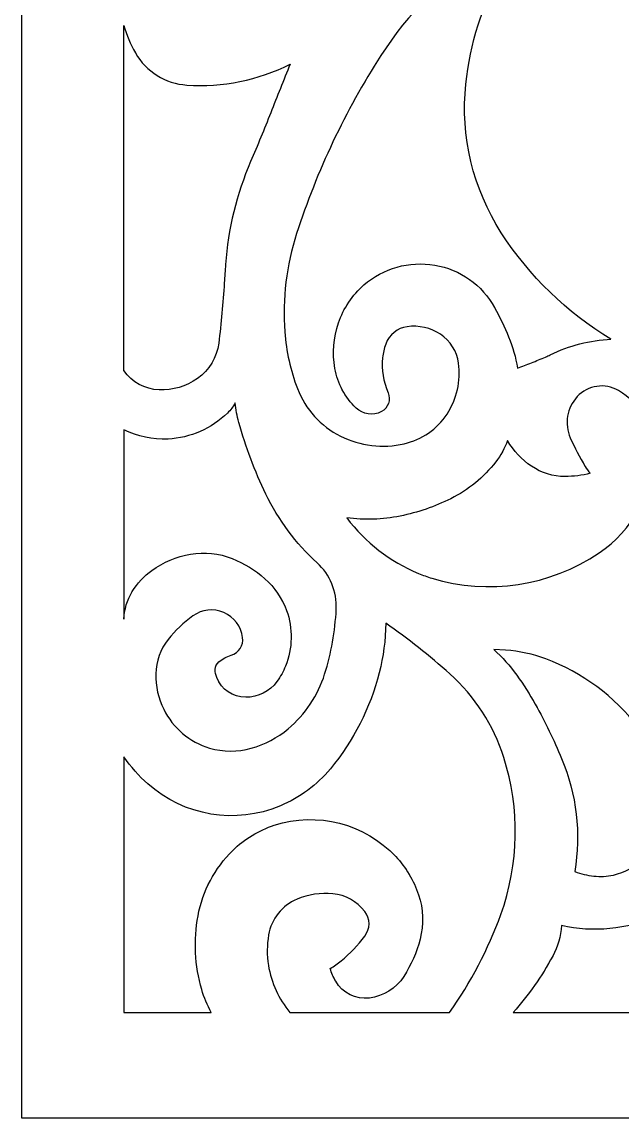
# Model space of a CAD drawing. Header units: centimetres. Extents: x -9.4 to 9.6, y -13.7 to 13.2.
# Drawn here: x -9.43 to -4.51, y -13.71 to -4.74 of the extents above; entities that cross this region are included whole.
import ezdxf

# ---------------------------------------------------------------- set-up
doc = ezdxf.new("R2010")
doc.units = ezdxf.units.CM
doc.header["$MEASUREMENT"] = 0

msp = doc.modelspace()

# ---------------------------------------------------------------- linework, layer by layer
at = {"color": 177}
for points, knots in [([(-0.34915, 13.19703), (-0.34915, 13.19703), (-9.42645, 13.19703), (-9.42645, 13.19703), (-9.42645, 13.19703), (-9.42645, 13.19703), (-9.42645, -13.70988), (-9.42645, -13.70988), (-9.42645, -13.70988), (-9.42645, -13.70988), (-0.34915, -13.70988), (-0.34915, -13.70988), (-0.34915, -13.70988), (-0.34915, -13.70988), (-0.34915, 13.19703), (-0.34915, 13.19703)], [0, 0, 0, 0, 0.2, 0.2, 0.2, 0.2, 0.4, 0.4, 0.4, 0.4, 0.6, 0.6, 0.6, 0.6, 1, 1, 1, 1]), ([(-5.23901, -3.96648), (-5.34047, -4.06699), (-5.42717, -4.18161), (-5.4963, -4.30661), (-5.4963, -4.30661), (-5.65681, -4.59639), (-5.75721, -4.91522), (-5.79181, -5.24455), (-5.79181, -5.24455), (-5.8366, -5.67161), (-5.73423, -6.101), (-5.50148, -6.46197), (-5.50148, -6.46197), (-5.27244, -6.81716), (-4.96537, -7.11535), (-4.60337, -7.33356), (-4.60337, -7.33356), (-4.77605, -7.34124), (-4.94517, -7.38471), (-5.10025, -7.46096), (-5.10025, -7.46096), (-5.11315, -7.46733), (-5.12639, -7.47341), (-5.13967, -7.47916), (-5.13967, -7.47916), (-5.17759, -7.49542), (-5.21579, -7.51094), (-5.25426, -7.52583), (-5.25426, -7.52583), (-5.29283, -7.54075), (-5.33123, -7.55589), (-5.36951, -7.57119), (-5.36951, -7.57119), (-5.38311, -7.48311), (-5.40714, -7.39694), (-5.4414, -7.3147), (-5.4414, -7.3147), (-5.47542, -7.23279), (-5.51379, -7.15262), (-5.55641, -7.07474), (-5.55641, -7.07474), (-5.65785, -6.88943), (-5.83861, -6.76115), (-6.04701, -6.7266), (-6.04701, -6.7266), (-6.25463, -6.69214), (-6.46674, -6.75159), (-6.6262, -6.88916), (-6.6262, -6.88916), (-6.72127, -6.97295), (-6.79292, -7.07986), (-6.83434, -7.1997), (-6.83434, -7.1997), (-6.87559, -7.31936), (-6.88583, -7.44755), (-6.86376, -7.57236), (-6.86376, -7.57236), (-6.84197, -7.69602), (-6.78144, -7.80954), (-6.691, -7.89667), (-6.691, -7.89667), (-6.63534, -7.95022), (-6.55177, -7.96229), (-6.48344, -7.92642), (-6.48344, -7.92642), (-6.42742, -7.89706), (-6.40339, -7.82947), (-6.42844, -7.77141), (-6.42844, -7.77141), (-6.46726, -7.68125), (-6.48257, -7.58278), (-6.47336, -7.48516), (-6.47336, -7.48516), (-6.46968, -7.44678), (-6.46123, -7.40904), (-6.44797, -7.37274), (-6.44797, -7.37274), (-6.42032, -7.29631), (-6.35204, -7.24148), (-6.27142, -7.23087), (-6.27142, -7.23087), (-6.1763, -7.21818), (-6.07974, -7.24041), (-5.99981, -7.29343), (-5.99981, -7.29343), (-5.91875, -7.34713), (-5.86469, -7.43305), (-5.8514, -7.52937), (-5.8514, -7.52937), (-5.83142, -7.67505), (-5.86508, -7.82321), (-5.94588, -7.94606), (-5.94588, -7.94606), (-6.02697, -8.06941), (-6.15276, -8.15669), (-6.29665, -8.18974), (-6.29665, -8.18974), (-6.47242, -8.23005), (-6.65683, -8.20791), (-6.81808, -8.12707), (-6.81808, -8.12707), (-6.97997, -8.04602), (-7.1057, -7.90694), (-7.17049, -7.73787), (-7.17049, -7.73787), (-7.22755, -7.58887), (-7.26249, -7.43236), (-7.27409, -7.27336), (-7.27409, -7.27336), (-7.29411, -7.0014), (-7.26122, -6.72805), (-7.1773, -6.46852), (-7.1773, -6.46852), (-7.01114, -5.9551), (-6.77936, -5.46524), (-6.48767, -5.0112), (-6.48767, -5.0112), (-6.26676, -4.66746), (-5.97588, -4.37375), (-5.6342, -4.14959), (-5.6342, -4.14959), (-5.51219, -4.06954), (-5.37895, -4.00775), (-5.23901, -3.96648), (-5.23901, -3.96648), (-5.23901, -3.96648), (-5.23901, -3.96648), (-5.23901, -3.96648)], [0, 0, 0, 0, 0.030303, 0.030303, 0.030303, 0.030303, 0.0606061, 0.0606061, 0.0606061, 0.0606061, 0.0909091, 0.0909091, 0.0909091, 0.0909091, 0.1212121, 0.1212121, 0.1212121, 0.1212121, 0.1515152, 0.1515152, 0.1515152, 0.1515152, 0.1818182, 0.1818182, 0.1818182, 0.1818182, 0.2121212, 0.2121212, 0.2121212, 0.2121212, 0.2424242, 0.2424242, 0.2424242, 0.2424242, 0.2727273, 0.2727273, 0.2727273, 0.2727273, 0.3030303, 0.3030303, 0.3030303, 0.3030303, 0.3333333, 0.3333333, 0.3333333, 0.3333333, 0.3636364, 0.3636364, 0.3636364, 0.3636364, 0.3939394, 0.3939394, 0.3939394, 0.3939394, 0.4242424, 0.4242424, 0.4242424, 0.4242424, 0.4545455, 0.4545455, 0.4545455, 0.4545455, 0.4848485, 0.4848485, 0.4848485, 0.4848485, 0.5151515, 0.5151515, 0.5151515, 0.5151515, 0.5454545, 0.5454545, 0.5454545, 0.5454545, 0.5757576, 0.5757576, 0.5757576, 0.5757576, 0.6060606, 0.6060606, 0.6060606, 0.6060606, 0.6363636, 0.6363636, 0.6363636, 0.6363636, 0.6666667, 0.6666667, 0.6666667, 0.6666667, 0.6969697, 0.6969697, 0.6969697, 0.6969697, 0.7272727, 0.7272727, 0.7272727, 0.7272727, 0.7575758, 0.7575758, 0.7575758, 0.7575758, 0.7878788, 0.7878788, 0.7878788, 0.7878788, 0.8181818, 0.8181818, 0.8181818, 0.8181818, 0.8484848, 0.8484848, 0.8484848, 0.8484848, 0.8787879, 0.8787879, 0.8787879, 0.8787879, 0.9090909, 0.9090909, 0.9090909, 0.9090909, 0.9393939, 0.9393939, 0.9393939, 0.9393939, 1, 1, 1, 1]), ([(-8.59185, -4.76418), (-8.59185, -4.76418), (-8.59185, -7.59065), (-8.59185, -7.59065), (-8.59185, -7.59065), (-8.52612, -7.68581), (-8.41955, -7.74429), (-8.30402, -7.74851), (-8.30402, -7.74851), (-8.19165, -7.75263), (-8.08107, -7.71978), (-7.98925, -7.65508), (-7.98925, -7.65508), (-7.89305, -7.58729), (-7.82997, -7.48202), (-7.81536, -7.3653), (-7.81536, -7.3653), (-7.7949, -7.20136), (-7.77975, -7.037), (-7.76975, -6.87213), (-7.76975, -6.87213), (-7.76663, -6.82162), (-7.76337, -6.77111), (-7.75961, -6.72056), (-7.75961, -6.72056), (-7.73832, -6.43035), (-7.66864, -6.14549), (-7.5537, -5.87809), (-7.5537, -5.87809), (-7.49701, -5.74639), (-7.44234, -5.61381), (-7.38976, -5.48036), (-7.38976, -5.48036), (-7.33721, -5.34686), (-7.28394, -5.21385), (-7.22981, -5.08108), (-7.22981, -5.08108), (-7.49129, -5.21322), (-7.78378, -5.27242), (-8.07621, -5.2527), (-8.07621, -5.2527), (-8.2516, -5.24085), (-8.40952, -5.14205), (-8.49711, -4.98962), (-8.49711, -4.98962), (-8.53785, -4.9186), (-8.56969, -4.84295), (-8.59185, -4.76418), (-8.59185, -4.76418), (-8.59185, -4.76418), (-8.59185, -4.76418), (-8.59185, -4.76418)], [0, 0, 0, 0, 0.0714286, 0.0714286, 0.0714286, 0.0714286, 0.1428571, 0.1428571, 0.1428571, 0.1428571, 0.2142857, 0.2142857, 0.2142857, 0.2142857, 0.2857143, 0.2857143, 0.2857143, 0.2857143, 0.3571429, 0.3571429, 0.3571429, 0.3571429, 0.4285714, 0.4285714, 0.4285714, 0.4285714, 0.5, 0.5, 0.5, 0.5, 0.5714286, 0.5714286, 0.5714286, 0.5714286, 0.6428571, 0.6428571, 0.6428571, 0.6428571, 0.7142857, 0.7142857, 0.7142857, 0.7142857, 0.7857143, 0.7857143, 0.7857143, 0.7857143, 0.8571429, 0.8571429, 0.8571429, 0.8571429, 1, 1, 1, 1]), ([(-6.76679, -8.79563), (-6.62115, -8.81585), (-6.47321, -8.811), (-6.32928, -8.78145), (-6.32928, -8.78145), (-6.18569, -8.75211), (-6.04663, -8.70423), (-5.91537, -8.63892), (-5.91537, -8.63892), (-5.77143, -8.56743), (-5.64543, -8.46456), (-5.54664, -8.3378), (-5.54664, -8.3378), (-5.50549, -8.28495), (-5.47292, -8.22616), (-5.44992, -8.16322), (-5.44992, -8.16322), (-5.40104, -8.24714), (-5.33396, -8.31886), (-5.25381, -8.37368), (-5.25381, -8.37368), (-5.17284, -8.42903), (-5.07689, -8.45833), (-4.97879, -8.45758), (-4.97879, -8.45758), (-4.90926, -8.45708), (-4.84018, -8.4482), (-4.77283, -8.43111), (-4.77283, -8.43111), (-4.78868, -8.41381), (-4.80281, -8.39493), (-4.81501, -8.37488), (-4.81501, -8.37488), (-4.86051, -8.29926), (-4.90097, -8.22087), (-4.93653, -8.13998), (-4.93653, -8.13998), (-4.98612, -8.02661), (-4.9639, -7.89455), (-4.88007, -7.80363), (-4.88007, -7.80363), (-4.79339, -7.70969), (-4.65264, -7.68908), (-4.54257, -7.75422), (-4.54257, -7.75422), (-4.36496, -7.85922), (-4.2566, -8.05089), (-4.25792, -8.25732), (-4.25792, -8.25732), (-4.26017, -8.5889), (-4.42616, -8.89813), (-4.70105, -9.08349), (-4.70105, -9.08349), (-5.10304, -9.35436), (-5.60592, -9.43011), (-6.07008, -9.29016), (-6.07008, -9.29016), (-6.10733, -9.27895), (-6.14392, -9.26585), (-6.17989, -9.25095), (-6.17989, -9.25095), (-6.41208, -9.15336), (-6.6145, -8.9962), (-6.76679, -8.79563)], [0, 0, 0, 0, 0.0588235, 0.0588235, 0.0588235, 0.0588235, 0.1176471, 0.1176471, 0.1176471, 0.1176471, 0.1764706, 0.1764706, 0.1764706, 0.1764706, 0.2352941, 0.2352941, 0.2352941, 0.2352941, 0.2941176, 0.2941176, 0.2941176, 0.2941176, 0.3529412, 0.3529412, 0.3529412, 0.3529412, 0.4117647, 0.4117647, 0.4117647, 0.4117647, 0.4705882, 0.4705882, 0.4705882, 0.4705882, 0.5294118, 0.5294118, 0.5294118, 0.5294118, 0.5882353, 0.5882353, 0.5882353, 0.5882353, 0.6470588, 0.6470588, 0.6470588, 0.6470588, 0.7058824, 0.7058824, 0.7058824, 0.7058824, 0.7647059, 0.7647059, 0.7647059, 0.7647059, 0.8235294, 0.8235294, 0.8235294, 0.8235294, 0.8823529, 0.8823529, 0.8823529, 0.8823529, 1, 1, 1, 1]), ([(-8.59185, -9.62553), (-8.59185, -9.62553), (-8.59185, -8.0765), (-8.59185, -8.0765), (-8.59185, -8.0765), (-8.47923, -8.13048), (-8.35521, -8.15589), (-8.23039, -8.15039), (-8.23039, -8.15039), (-8.04754, -8.14145), (-7.87446, -8.0661), (-7.74353, -7.93808), (-7.74353, -7.93808), (-7.7185, -7.91371), (-7.69738, -7.88582), (-7.68078, -7.85506), (-7.68078, -7.85506), (-7.67498, -7.90881), (-7.66485, -7.96183), (-7.65049, -8.01393), (-7.65049, -8.01393), (-7.59452, -8.21625), (-7.5202, -8.41298), (-7.42882, -8.60194), (-7.42882, -8.60194), (-7.32617, -8.81417), (-7.18389, -9.00483), (-7.00989, -9.16373), (-7.00989, -9.16373), (-6.9034, -9.26086), (-6.84599, -9.40058), (-6.85296, -9.54434), (-6.85296, -9.54434), (-6.86188, -9.72449), (-6.89372, -9.90274), (-6.94773, -10.0747), (-6.94773, -10.0747), (-7.00256, -10.2494), (-7.10631, -10.40497), (-7.24669, -10.52274), (-7.24669, -10.52274), (-7.33475, -10.59674), (-7.43772, -10.65113), (-7.54857, -10.68229), (-7.54857, -10.68229), (-7.66026, -10.71373), (-7.77856, -10.7131), (-7.89003, -10.68071), (-7.89003, -10.68071), (-8.05344, -10.63094), (-8.18923, -10.51607), (-8.26561, -10.36317), (-8.26561, -10.36317), (-8.3106, -10.27304), (-8.33296, -10.17308), (-8.33063, -10.07235), (-8.33063, -10.07235), (-8.32843, -9.97034), (-8.2928, -9.87193), (-8.22952, -9.79195), (-8.22952, -9.79195), (-8.1712, -9.71817), (-8.10284, -9.65294), (-8.02642, -9.59832), (-8.02642, -9.59832), (-7.95274, -9.54533), (-7.85668, -9.53487), (-7.77334, -9.57071), (-7.77334, -9.57071), (-7.68994, -9.6067), (-7.6315, -9.68458), (-7.61945, -9.77462), (-7.61945, -9.77462), (-7.61095, -9.83944), (-7.65049, -9.90095), (-7.71309, -9.92018), (-7.71309, -9.92018), (-7.74982, -9.93144), (-7.78401, -9.95006), (-7.81345, -9.97481), (-7.81345, -9.97481), (-7.83179, -9.99015), (-7.84269, -10.01242), (-7.84366, -10.03628), (-7.84366, -10.03628), (-7.84438, -10.05946), (-7.84039, -10.0825), (-7.83179, -10.10388), (-7.83179, -10.10388), (-7.79279, -10.20099), (-7.69897, -10.26468), (-7.59442, -10.265), (-7.59442, -10.265), (-7.49316, -10.26515), (-7.39805, -10.21728), (-7.33815, -10.1357), (-7.33815, -10.1357), (-7.30975, -10.0969), (-7.2863, -10.05462), (-7.26842, -10.01002), (-7.26842, -10.01002), (-7.20996, -9.86409), (-7.20684, -9.70209), (-7.25945, -9.55396), (-7.25945, -9.55396), (-7.2969, -9.45432), (-7.35784, -9.3652), (-7.43729, -9.2942), (-7.43729, -9.2942), (-7.51608, -9.22374), (-7.60675, -9.16766), (-7.70498, -9.12856), (-7.70498, -9.12856), (-7.81319, -9.08551), (-7.93121, -9.07319), (-8.0459, -9.09331), (-8.0459, -9.09331), (-8.15997, -9.11313), (-8.26799, -9.15843), (-8.36201, -9.22582), (-8.36201, -9.22582), (-8.42666, -9.27226), (-8.48152, -9.33128), (-8.52295, -9.39926), (-8.52295, -9.39926), (-8.56467, -9.46768), (-8.58838, -9.54546), (-8.59185, -9.62553)], [0, 0, 0, 0, 0.030303, 0.030303, 0.030303, 0.030303, 0.0606061, 0.0606061, 0.0606061, 0.0606061, 0.0909091, 0.0909091, 0.0909091, 0.0909091, 0.1212121, 0.1212121, 0.1212121, 0.1212121, 0.1515152, 0.1515152, 0.1515152, 0.1515152, 0.1818182, 0.1818182, 0.1818182, 0.1818182, 0.2121212, 0.2121212, 0.2121212, 0.2121212, 0.2424242, 0.2424242, 0.2424242, 0.2424242, 0.2727273, 0.2727273, 0.2727273, 0.2727273, 0.3030303, 0.3030303, 0.3030303, 0.3030303, 0.3333333, 0.3333333, 0.3333333, 0.3333333, 0.3636364, 0.3636364, 0.3636364, 0.3636364, 0.3939394, 0.3939394, 0.3939394, 0.3939394, 0.4242424, 0.4242424, 0.4242424, 0.4242424, 0.4545455, 0.4545455, 0.4545455, 0.4545455, 0.4848485, 0.4848485, 0.4848485, 0.4848485, 0.5151515, 0.5151515, 0.5151515, 0.5151515, 0.5454545, 0.5454545, 0.5454545, 0.5454545, 0.5757576, 0.5757576, 0.5757576, 0.5757576, 0.6060606, 0.6060606, 0.6060606, 0.6060606, 0.6363636, 0.6363636, 0.6363636, 0.6363636, 0.6666667, 0.6666667, 0.6666667, 0.6666667, 0.6969697, 0.6969697, 0.6969697, 0.6969697, 0.7272727, 0.7272727, 0.7272727, 0.7272727, 0.7575758, 0.7575758, 0.7575758, 0.7575758, 0.7878788, 0.7878788, 0.7878788, 0.7878788, 0.8181818, 0.8181818, 0.8181818, 0.8181818, 0.8484848, 0.8484848, 0.8484848, 0.8484848, 0.8787879, 0.8787879, 0.8787879, 0.8787879, 0.9090909, 0.9090909, 0.9090909, 0.9090909, 0.9393939, 0.9393939, 0.9393939, 0.9393939, 1, 1, 1, 1]), ([(-7.87614, -12.84557), (-7.87614, -12.84557), (-8.59185, -12.84557), (-8.59185, -12.84557), (-8.59185, -12.84557), (-8.59185, -12.84557), (-8.59185, -10.75242), (-8.59185, -10.75242), (-8.59185, -10.75242), (-8.53541, -10.83391), (-8.46948, -10.90823), (-8.39549, -10.97395), (-8.39549, -10.97395), (-8.09833, -11.23766), (-7.67681, -11.30788), (-7.31037, -11.15421), (-7.31037, -11.15421), (-7.15152, -11.08728), (-7.01099, -10.98308), (-6.90103, -10.8503), (-6.90103, -10.8503), (-6.71099, -10.62105), (-6.57438, -10.35246), (-6.50096, -10.06407), (-6.50096, -10.06407), (-6.46719, -9.93159), (-6.44933, -9.79569), (-6.44763, -9.65911), (-6.44763, -9.65911), (-6.26416, -9.78607), (-6.08894, -9.92447), (-5.923, -10.07353), (-5.923, -10.07353), (-5.71763, -10.25787), (-5.56515, -10.49382), (-5.48126, -10.75679), (-5.48126, -10.75679), (-5.3473, -11.17654), (-5.35606, -11.62917), (-5.50547, -12.04358), (-5.50547, -12.04358), (-5.60847, -12.32899), (-5.75022, -12.59886), (-5.92677, -12.84557), (-5.92677, -12.84557), (-5.92677, -12.84557), (-7.23166, -12.84557), (-7.23166, -12.84557), (-7.23166, -12.84557), (-7.32407, -12.73523), (-7.38511, -12.60189), (-7.40845, -12.45987), (-7.40845, -12.45987), (-7.42139, -12.37711), (-7.42074, -12.2928), (-7.40668, -12.21034), (-7.40668, -12.21034), (-7.38448, -12.07941), (-7.29665, -11.96888), (-7.17417, -11.9175), (-7.17417, -11.9175), (-7.08137, -11.87867), (-6.98019, -11.86354), (-6.88014, -11.87367), (-6.88014, -11.87367), (-6.77731, -11.88397), (-6.6832, -11.93597), (-6.6198, -12.01748), (-6.6198, -12.01748), (-6.57319, -12.07712), (-6.57296, -12.1608), (-6.61898, -12.22088), (-6.61898, -12.22088), (-6.67574, -12.29508), (-6.7407, -12.36307), (-6.81227, -12.4232), (-6.81227, -12.4232), (-6.84007, -12.4467), (-6.87027, -12.46706), (-6.90232, -12.48422), (-6.90232, -12.48422), (-6.89176, -12.5213), (-6.8764, -12.55684), (-6.85702, -12.59008), (-6.85702, -12.59008), (-6.80094, -12.68673), (-6.69275, -12.74054), (-6.58192, -12.72701), (-6.58192, -12.72701), (-6.46628, -12.71282), (-6.36295, -12.64803), (-6.30001, -12.55017), (-6.30001, -12.55017), (-6.23967, -12.45626), (-6.1946, -12.35347), (-6.16644, -12.24541), (-6.16644, -12.24541), (-6.1352, -12.1252), (-6.13967, -11.99868), (-6.17937, -11.88109), (-6.17937, -11.88109), (-6.21886, -11.76462), (-6.28248, -11.65786), (-6.36614, -11.56778), (-6.36614, -11.56778), (-6.62059, -11.29819), (-7.00702, -11.19872), (-7.35984, -11.31263), (-7.35984, -11.31263), (-7.48804, -11.35401), (-7.60476, -11.42473), (-7.70073, -11.5193), (-7.70073, -11.5193), (-7.8478, -11.66425), (-7.94692, -11.8507), (-7.98462, -12.05374), (-7.98462, -12.05374), (-8.02202, -12.25479), (-8.01176, -12.46169), (-7.95461, -12.65814), (-7.95461, -12.65814), (-7.93561, -12.72337), (-7.9093, -12.78629), (-7.87614, -12.84557)], [0, 0, 0, 0, 0.03125, 0.03125, 0.03125, 0.03125, 0.0625, 0.0625, 0.0625, 0.0625, 0.09375, 0.09375, 0.09375, 0.09375, 0.125, 0.125, 0.125, 0.125, 0.15625, 0.15625, 0.15625, 0.15625, 0.1875, 0.1875, 0.1875, 0.1875, 0.21875, 0.21875, 0.21875, 0.21875, 0.25, 0.25, 0.25, 0.25, 0.28125, 0.28125, 0.28125, 0.28125, 0.3125, 0.3125, 0.3125, 0.3125, 0.34375, 0.34375, 0.34375, 0.34375, 0.375, 0.375, 0.375, 0.375, 0.40625, 0.40625, 0.40625, 0.40625, 0.4375, 0.4375, 0.4375, 0.4375, 0.46875, 0.46875, 0.46875, 0.46875, 0.5, 0.5, 0.5, 0.5, 0.53125, 0.53125, 0.53125, 0.53125, 0.5625, 0.5625, 0.5625, 0.5625, 0.59375, 0.59375, 0.59375, 0.59375, 0.625, 0.625, 0.625, 0.625, 0.65625, 0.65625, 0.65625, 0.65625, 0.6875, 0.6875, 0.6875, 0.6875, 0.71875, 0.71875, 0.71875, 0.71875, 0.75, 0.75, 0.75, 0.75, 0.78125, 0.78125, 0.78125, 0.78125, 0.8125, 0.8125, 0.8125, 0.8125, 0.84375, 0.84375, 0.84375, 0.84375, 0.875, 0.875, 0.875, 0.875, 0.90625, 0.90625, 0.90625, 0.90625, 0.9375, 0.9375, 0.9375, 0.9375, 1, 1, 1, 1]), ([(-5.56367, -9.87446), (-5.56367, -9.87446), (-5.46699, -9.88), (-5.46699, -9.88), (-5.46699, -9.88), (-5.35418, -9.88638), (-5.2429, -9.91001), (-5.13713, -9.95006), (-5.13713, -9.95006), (-4.83859, -10.06297), (-4.57689, -10.25672), (-4.3816, -10.5093), (-4.3816, -10.5093), (-4.19927, -10.74487), (-4.13288, -11.05031), (-4.20068, -11.34051), (-4.20068, -11.34051), (-4.24514, -11.53012), (-4.39414, -11.6777), (-4.58403, -11.7204), (-4.58403, -11.7204), (-4.63654, -11.73185), (-4.69067, -11.7345), (-4.74402, -11.72855), (-4.74402, -11.72855), (-4.79725, -11.72262), (-4.84956, -11.7104), (-4.90005, -11.69247), (-4.90005, -11.69247), (-4.84797, -11.37949), (-4.88525, -11.05845), (-5.00779, -10.76583), (-5.00779, -10.76583), (-5.07121, -10.61407), (-5.14328, -10.46594), (-5.22329, -10.32228), (-5.22329, -10.32228), (-5.26923, -10.23997), (-5.31952, -10.16038), (-5.37433, -10.08376), (-5.37433, -10.08376), (-5.42927, -10.00703), (-5.4929, -9.93688), (-5.56376, -9.87446), (-5.56376, -9.87446), (-5.56376, -9.87446), (-5.56367, -9.87446), (-5.56367, -9.87446)], [0, 0, 0, 0, 0.0769231, 0.0769231, 0.0769231, 0.0769231, 0.1538462, 0.1538462, 0.1538462, 0.1538462, 0.2307692, 0.2307692, 0.2307692, 0.2307692, 0.3076923, 0.3076923, 0.3076923, 0.3076923, 0.3846154, 0.3846154, 0.3846154, 0.3846154, 0.4615385, 0.4615385, 0.4615385, 0.4615385, 0.5384615, 0.5384615, 0.5384615, 0.5384615, 0.6153846, 0.6153846, 0.6153846, 0.6153846, 0.6923077, 0.6923077, 0.6923077, 0.6923077, 0.7692308, 0.7692308, 0.7692308, 0.7692308, 0.8461538, 0.8461538, 0.8461538, 0.8461538, 1, 1, 1, 1]), ([(-5.40427, -12.84557), (-5.27844, -12.70496), (-5.17001, -12.54982), (-5.0809, -12.38347), (-5.0809, -12.38347), (-5.03942, -12.30607), (-5.01481, -12.2208), (-5.00854, -12.13334), (-5.00854, -12.13334), (-4.87916, -12.16354), (-4.74575, -12.17178), (-4.61367, -12.15777), (-4.61367, -12.15777), (-4.48206, -12.1438), (-4.35279, -12.11307), (-4.22879, -12.06635), (-4.22879, -12.06635), (-4.02284, -11.98878), (-3.86571, -11.81849), (-3.80516, -11.60683), (-3.80516, -11.60683), (-3.72312, -11.32059), (-3.7326, -11.01602), (-3.83265, -10.73547), (-3.83265, -10.73547), (-3.89005, -10.58285), (-3.97153, -10.44055), (-4.07402, -10.31378), (-4.07402, -10.31378), (-4.17615, -10.18742), (-4.29262, -10.07344), (-4.42108, -9.97379), (-4.42108, -9.97379), (-4.38398, -9.95711), (-4.34449, -9.94622), (-4.30405, -9.94148), (-4.30405, -9.94148), (-4.06117, -9.91281), (-3.81498, -9.9282), (-3.57752, -9.98672), (-3.57752, -9.98672), (-3.22783, -10.07292), (-2.91787, -10.27633), (-2.69956, -10.56268), (-2.69956, -10.56268), (-2.48488, -10.84427), (-2.33383, -11.16926), (-2.25686, -11.51477), (-2.25686, -11.51477), (-2.19497, -11.79273), (-2.20768, -12.08241), (-2.29398, -12.35397), (-2.29398, -12.35397), (-2.33997, -12.49894), (-2.45741, -12.61037), (-2.60472, -12.64874), (-2.60472, -12.64874), (-2.69413, -12.67209), (-2.78728, -12.67773), (-2.87902, -12.66573), (-2.87902, -12.66573), (-2.9749, -12.65303), (-3.05919, -12.59539), (-3.10598, -12.5108), (-3.10598, -12.5108), (-3.20802, -12.32612), (-3.2005, -12.10025), (-3.08654, -11.9227), (-3.08654, -11.9227), (-3.03354, -11.84021), (-2.95253, -11.77947), (-2.85844, -11.75181), (-2.85844, -11.75181), (-2.77437, -11.72807), (-2.68468, -11.73398), (-2.60428, -11.76795), (-2.60428, -11.76795), (-2.55486, -11.78886), (-2.51092, -11.82084), (-2.47553, -11.86125), (-2.47553, -11.86125), (-2.46418, -11.82555), (-2.45984, -11.7881), (-2.4625, -11.75085), (-2.4625, -11.75085), (-2.46974, -11.65204), (-2.50252, -11.55698), (-2.55771, -11.47493), (-2.55771, -11.47493), (-2.65326, -11.33321), (-2.81933, -11.2562), (-2.9892, -11.2751), (-2.9892, -11.2751), (-3.26828, -11.30636), (-3.50409, -11.49607), (-3.59403, -11.76224), (-3.59403, -11.76224), (-3.61521, -11.82519), (-3.62812, -11.89046), (-3.63227, -11.95683), (-3.63227, -11.95683), (-3.63643, -12.02299), (-3.63469, -12.08939), (-3.62715, -12.15533), (-3.62715, -12.15533), (-3.61189, -12.28258), (-3.57888, -12.40713), (-3.52903, -12.52526), (-3.52903, -12.52526), (-3.47912, -12.64384), (-3.40813, -12.75245), (-3.31929, -12.84557), (-3.31929, -12.84557), (-3.31929, -12.84557), (-5.40427, -12.84557), (-5.40427, -12.84557)], [0, 0, 0, 0, 0.0333333, 0.0333333, 0.0333333, 0.0333333, 0.0666667, 0.0666667, 0.0666667, 0.0666667, 0.1, 0.1, 0.1, 0.1, 0.1333333, 0.1333333, 0.1333333, 0.1333333, 0.1666667, 0.1666667, 0.1666667, 0.1666667, 0.2, 0.2, 0.2, 0.2, 0.2333333, 0.2333333, 0.2333333, 0.2333333, 0.2666667, 0.2666667, 0.2666667, 0.2666667, 0.3, 0.3, 0.3, 0.3, 0.3333333, 0.3333333, 0.3333333, 0.3333333, 0.3666667, 0.3666667, 0.3666667, 0.3666667, 0.4, 0.4, 0.4, 0.4, 0.4333333, 0.4333333, 0.4333333, 0.4333333, 0.4666667, 0.4666667, 0.4666667, 0.4666667, 0.5, 0.5, 0.5, 0.5, 0.5333333, 0.5333333, 0.5333333, 0.5333333, 0.5666667, 0.5666667, 0.5666667, 0.5666667, 0.6, 0.6, 0.6, 0.6, 0.6333333, 0.6333333, 0.6333333, 0.6333333, 0.6666667, 0.6666667, 0.6666667, 0.6666667, 0.7, 0.7, 0.7, 0.7, 0.7333333, 0.7333333, 0.7333333, 0.7333333, 0.7666667, 0.7666667, 0.7666667, 0.7666667, 0.8, 0.8, 0.8, 0.8, 0.8333333, 0.8333333, 0.8333333, 0.8333333, 0.8666667, 0.8666667, 0.8666667, 0.8666667, 0.9, 0.9, 0.9, 0.9, 0.9333333, 0.9333333, 0.9333333, 0.9333333, 1, 1, 1, 1])]:
    msp.add_open_spline(points, degree=3, knots=knots, dxfattribs=at)
at = {"lineweight": 9}
for points, knots in [([(-0.34915, 13.19703), (-0.34915, 13.19703), (-9.42645, 13.19703), (-9.42645, 13.19703), (-9.42645, 13.19703), (-9.42645, 13.19703), (-9.42645, -13.70988), (-9.42645, -13.70988), (-9.42645, -13.70988), (-9.42645, -13.70988), (-0.34915, -13.70988), (-0.34915, -13.70988), (-0.34915, -13.70988), (-0.34915, -13.70988), (-0.34915, 13.19703), (-0.34915, 13.19703)], [0, 0, 0, 0, 0.2, 0.2, 0.2, 0.2, 0.4, 0.4, 0.4, 0.4, 0.6, 0.6, 0.6, 0.6, 1, 1, 1, 1]), ([(-5.23901, -3.96648), (-5.34047, -4.06699), (-5.42717, -4.18161), (-5.4963, -4.30661), (-5.4963, -4.30661), (-5.65681, -4.59639), (-5.75721, -4.91522), (-5.79181, -5.24455), (-5.79181, -5.24455), (-5.8366, -5.67161), (-5.73423, -6.101), (-5.50148, -6.46197), (-5.50148, -6.46197), (-5.27244, -6.81716), (-4.96537, -7.11535), (-4.60337, -7.33356), (-4.60337, -7.33356), (-4.77605, -7.34124), (-4.94517, -7.38471), (-5.10025, -7.46096), (-5.10025, -7.46096), (-5.11315, -7.46733), (-5.12639, -7.47341), (-5.13967, -7.47916), (-5.13967, -7.47916), (-5.17759, -7.49542), (-5.21579, -7.51094), (-5.25426, -7.52583), (-5.25426, -7.52583), (-5.29283, -7.54075), (-5.33123, -7.55589), (-5.36951, -7.57119), (-5.36951, -7.57119), (-5.38311, -7.48311), (-5.40714, -7.39694), (-5.4414, -7.3147), (-5.4414, -7.3147), (-5.47542, -7.23279), (-5.51379, -7.15262), (-5.55641, -7.07474), (-5.55641, -7.07474), (-5.65785, -6.88943), (-5.83861, -6.76115), (-6.04701, -6.7266), (-6.04701, -6.7266), (-6.25463, -6.69214), (-6.46674, -6.75159), (-6.6262, -6.88916), (-6.6262, -6.88916), (-6.72127, -6.97295), (-6.79292, -7.07986), (-6.83434, -7.1997), (-6.83434, -7.1997), (-6.87559, -7.31936), (-6.88583, -7.44755), (-6.86376, -7.57236), (-6.86376, -7.57236), (-6.84197, -7.69602), (-6.78144, -7.80954), (-6.691, -7.89667), (-6.691, -7.89667), (-6.63534, -7.95022), (-6.55177, -7.96229), (-6.48344, -7.92642), (-6.48344, -7.92642), (-6.42742, -7.89706), (-6.40339, -7.82947), (-6.42844, -7.77141), (-6.42844, -7.77141), (-6.46726, -7.68125), (-6.48257, -7.58278), (-6.47336, -7.48516), (-6.47336, -7.48516), (-6.46968, -7.44678), (-6.46123, -7.40904), (-6.44797, -7.37274), (-6.44797, -7.37274), (-6.42032, -7.29631), (-6.35204, -7.24148), (-6.27142, -7.23087), (-6.27142, -7.23087), (-6.1763, -7.21818), (-6.07974, -7.24041), (-5.99981, -7.29343), (-5.99981, -7.29343), (-5.91875, -7.34713), (-5.86469, -7.43305), (-5.8514, -7.52937), (-5.8514, -7.52937), (-5.83142, -7.67505), (-5.86508, -7.82321), (-5.94588, -7.94606), (-5.94588, -7.94606), (-6.02697, -8.06941), (-6.15276, -8.15669), (-6.29665, -8.18974), (-6.29665, -8.18974), (-6.47242, -8.23005), (-6.65683, -8.20791), (-6.81808, -8.12707), (-6.81808, -8.12707), (-6.97997, -8.04602), (-7.1057, -7.90694), (-7.17049, -7.73787), (-7.17049, -7.73787), (-7.22755, -7.58887), (-7.26249, -7.43236), (-7.27409, -7.27336), (-7.27409, -7.27336), (-7.29411, -7.0014), (-7.26122, -6.72805), (-7.1773, -6.46852), (-7.1773, -6.46852), (-7.01114, -5.9551), (-6.77936, -5.46524), (-6.48767, -5.0112), (-6.48767, -5.0112), (-6.26676, -4.66746), (-5.97588, -4.37375), (-5.6342, -4.14959), (-5.6342, -4.14959), (-5.51219, -4.06954), (-5.37895, -4.00775), (-5.23901, -3.96648)], [0, 0, 0, 0, 0.03125, 0.03125, 0.03125, 0.03125, 0.0625, 0.0625, 0.0625, 0.0625, 0.09375, 0.09375, 0.09375, 0.09375, 0.125, 0.125, 0.125, 0.125, 0.15625, 0.15625, 0.15625, 0.15625, 0.1875, 0.1875, 0.1875, 0.1875, 0.21875, 0.21875, 0.21875, 0.21875, 0.25, 0.25, 0.25, 0.25, 0.28125, 0.28125, 0.28125, 0.28125, 0.3125, 0.3125, 0.3125, 0.3125, 0.34375, 0.34375, 0.34375, 0.34375, 0.375, 0.375, 0.375, 0.375, 0.40625, 0.40625, 0.40625, 0.40625, 0.4375, 0.4375, 0.4375, 0.4375, 0.46875, 0.46875, 0.46875, 0.46875, 0.5, 0.5, 0.5, 0.5, 0.53125, 0.53125, 0.53125, 0.53125, 0.5625, 0.5625, 0.5625, 0.5625, 0.59375, 0.59375, 0.59375, 0.59375, 0.625, 0.625, 0.625, 0.625, 0.65625, 0.65625, 0.65625, 0.65625, 0.6875, 0.6875, 0.6875, 0.6875, 0.71875, 0.71875, 0.71875, 0.71875, 0.75, 0.75, 0.75, 0.75, 0.78125, 0.78125, 0.78125, 0.78125, 0.8125, 0.8125, 0.8125, 0.8125, 0.84375, 0.84375, 0.84375, 0.84375, 0.875, 0.875, 0.875, 0.875, 0.90625, 0.90625, 0.90625, 0.90625, 0.9375, 0.9375, 0.9375, 0.9375, 1, 1, 1, 1]), ([(-8.59185, -4.76418), (-8.59185, -4.76418), (-8.59185, -7.59065), (-8.59185, -7.59065), (-8.59185, -7.59065), (-8.52612, -7.68581), (-8.41955, -7.74429), (-8.30402, -7.74851), (-8.30402, -7.74851), (-8.19165, -7.75263), (-8.08107, -7.71978), (-7.98925, -7.65508), (-7.98925, -7.65508), (-7.89305, -7.58729), (-7.82997, -7.48202), (-7.81536, -7.3653), (-7.81536, -7.3653), (-7.7949, -7.20136), (-7.77975, -7.037), (-7.76975, -6.87213), (-7.76975, -6.87213), (-7.76663, -6.82162), (-7.76337, -6.77111), (-7.75961, -6.72056), (-7.75961, -6.72056), (-7.73832, -6.43035), (-7.66864, -6.14549), (-7.5537, -5.87809), (-7.5537, -5.87809), (-7.49701, -5.74639), (-7.44234, -5.61381), (-7.38976, -5.48036), (-7.38976, -5.48036), (-7.33721, -5.34686), (-7.28394, -5.21385), (-7.22981, -5.08108), (-7.22981, -5.08108), (-7.49129, -5.21322), (-7.78378, -5.27242), (-8.07621, -5.2527), (-8.07621, -5.2527), (-8.2516, -5.24085), (-8.40952, -5.14205), (-8.49711, -4.98962), (-8.49711, -4.98962), (-8.53785, -4.9186), (-8.56969, -4.84295), (-8.59185, -4.76418)], [0, 0, 0, 0, 0.0769231, 0.0769231, 0.0769231, 0.0769231, 0.1538462, 0.1538462, 0.1538462, 0.1538462, 0.2307692, 0.2307692, 0.2307692, 0.2307692, 0.3076923, 0.3076923, 0.3076923, 0.3076923, 0.3846154, 0.3846154, 0.3846154, 0.3846154, 0.4615385, 0.4615385, 0.4615385, 0.4615385, 0.5384615, 0.5384615, 0.5384615, 0.5384615, 0.6153846, 0.6153846, 0.6153846, 0.6153846, 0.6923077, 0.6923077, 0.6923077, 0.6923077, 0.7692308, 0.7692308, 0.7692308, 0.7692308, 0.8461538, 0.8461538, 0.8461538, 0.8461538, 1, 1, 1, 1]), ([(-6.76679, -8.79563), (-6.62115, -8.81585), (-6.47321, -8.811), (-6.32928, -8.78145), (-6.32928, -8.78145), (-6.18569, -8.75211), (-6.04663, -8.70423), (-5.91537, -8.63892), (-5.91537, -8.63892), (-5.77143, -8.56743), (-5.64543, -8.46456), (-5.54664, -8.3378), (-5.54664, -8.3378), (-5.50549, -8.28495), (-5.47292, -8.22616), (-5.44992, -8.16322), (-5.44992, -8.16322), (-5.40104, -8.24714), (-5.33396, -8.31886), (-5.25381, -8.37368), (-5.25381, -8.37368), (-5.17284, -8.42903), (-5.07689, -8.45833), (-4.97879, -8.45758), (-4.97879, -8.45758), (-4.90926, -8.45708), (-4.84018, -8.4482), (-4.77283, -8.43111), (-4.77283, -8.43111), (-4.78868, -8.41381), (-4.80281, -8.39493), (-4.81501, -8.37488), (-4.81501, -8.37488), (-4.86051, -8.29926), (-4.90097, -8.22087), (-4.93653, -8.13998), (-4.93653, -8.13998), (-4.98612, -8.02661), (-4.9639, -7.89455), (-4.88007, -7.80363), (-4.88007, -7.80363), (-4.79339, -7.70969), (-4.65264, -7.68908), (-4.54257, -7.75422), (-4.54257, -7.75422), (-4.36496, -7.85922), (-4.2566, -8.05089), (-4.25792, -8.25732), (-4.25792, -8.25732), (-4.26017, -8.5889), (-4.42616, -8.89813), (-4.70105, -9.08349), (-4.70105, -9.08349), (-5.10304, -9.35436), (-5.60592, -9.43011), (-6.07008, -9.29016), (-6.07008, -9.29016), (-6.10733, -9.27895), (-6.14392, -9.26585), (-6.17989, -9.25095), (-6.17989, -9.25095), (-6.41208, -9.15336), (-6.6145, -8.9962), (-6.76679, -8.79563)], [0, 0, 0, 0, 0.0588235, 0.0588235, 0.0588235, 0.0588235, 0.1176471, 0.1176471, 0.1176471, 0.1176471, 0.1764706, 0.1764706, 0.1764706, 0.1764706, 0.2352941, 0.2352941, 0.2352941, 0.2352941, 0.2941176, 0.2941176, 0.2941176, 0.2941176, 0.3529412, 0.3529412, 0.3529412, 0.3529412, 0.4117647, 0.4117647, 0.4117647, 0.4117647, 0.4705882, 0.4705882, 0.4705882, 0.4705882, 0.5294118, 0.5294118, 0.5294118, 0.5294118, 0.5882353, 0.5882353, 0.5882353, 0.5882353, 0.6470588, 0.6470588, 0.6470588, 0.6470588, 0.7058824, 0.7058824, 0.7058824, 0.7058824, 0.7647059, 0.7647059, 0.7647059, 0.7647059, 0.8235294, 0.8235294, 0.8235294, 0.8235294, 0.8823529, 0.8823529, 0.8823529, 0.8823529, 1, 1, 1, 1]), ([(-8.59185, -9.62553), (-8.59185, -9.62553), (-8.59185, -8.0765), (-8.59185, -8.0765), (-8.59185, -8.0765), (-8.47923, -8.13048), (-8.35521, -8.15589), (-8.23039, -8.15039), (-8.23039, -8.15039), (-8.04754, -8.14145), (-7.87446, -8.0661), (-7.74353, -7.93808), (-7.74353, -7.93808), (-7.7185, -7.91371), (-7.69738, -7.88582), (-7.68078, -7.85506), (-7.68078, -7.85506), (-7.67498, -7.90881), (-7.66485, -7.96183), (-7.65049, -8.01393), (-7.65049, -8.01393), (-7.59452, -8.21625), (-7.5202, -8.41298), (-7.42882, -8.60194), (-7.42882, -8.60194), (-7.32617, -8.81417), (-7.18389, -9.00483), (-7.00989, -9.16373), (-7.00989, -9.16373), (-6.9034, -9.26086), (-6.84599, -9.40058), (-6.85296, -9.54434), (-6.85296, -9.54434), (-6.86188, -9.72449), (-6.89372, -9.90274), (-6.94773, -10.0747), (-6.94773, -10.0747), (-7.00256, -10.2494), (-7.10631, -10.40497), (-7.24669, -10.52274), (-7.24669, -10.52274), (-7.33475, -10.59674), (-7.43772, -10.65113), (-7.54857, -10.68229), (-7.54857, -10.68229), (-7.66026, -10.71373), (-7.77856, -10.7131), (-7.89003, -10.68071), (-7.89003, -10.68071), (-8.05344, -10.63094), (-8.18923, -10.51607), (-8.26561, -10.36317), (-8.26561, -10.36317), (-8.3106, -10.27304), (-8.33296, -10.17308), (-8.33063, -10.07235), (-8.33063, -10.07235), (-8.32843, -9.97034), (-8.2928, -9.87193), (-8.22952, -9.79195), (-8.22952, -9.79195), (-8.1712, -9.71817), (-8.10284, -9.65294), (-8.02642, -9.59832), (-8.02642, -9.59832), (-7.95274, -9.54533), (-7.85668, -9.53487), (-7.77334, -9.57071), (-7.77334, -9.57071), (-7.68994, -9.6067), (-7.6315, -9.68458), (-7.61945, -9.77462), (-7.61945, -9.77462), (-7.61095, -9.83944), (-7.65049, -9.90095), (-7.71309, -9.92018), (-7.71309, -9.92018), (-7.74982, -9.93144), (-7.78401, -9.95006), (-7.81345, -9.97481), (-7.81345, -9.97481), (-7.83179, -9.99015), (-7.84269, -10.01242), (-7.84366, -10.03628), (-7.84366, -10.03628), (-7.84438, -10.05946), (-7.84039, -10.0825), (-7.83179, -10.10388), (-7.83179, -10.10388), (-7.79279, -10.20099), (-7.69897, -10.26468), (-7.59442, -10.265), (-7.59442, -10.265), (-7.49316, -10.26515), (-7.39805, -10.21728), (-7.33815, -10.1357), (-7.33815, -10.1357), (-7.30975, -10.0969), (-7.2863, -10.05462), (-7.26842, -10.01002), (-7.26842, -10.01002), (-7.20996, -9.86409), (-7.20684, -9.70209), (-7.25945, -9.55396), (-7.25945, -9.55396), (-7.2969, -9.45432), (-7.35784, -9.3652), (-7.43729, -9.2942), (-7.43729, -9.2942), (-7.51608, -9.22374), (-7.60675, -9.16766), (-7.70498, -9.12856), (-7.70498, -9.12856), (-7.81319, -9.08551), (-7.93121, -9.07319), (-8.0459, -9.09331), (-8.0459, -9.09331), (-8.15997, -9.11313), (-8.26799, -9.15843), (-8.36201, -9.22582), (-8.36201, -9.22582), (-8.42666, -9.27226), (-8.48152, -9.33128), (-8.52295, -9.39926), (-8.52295, -9.39926), (-8.56467, -9.46768), (-8.58838, -9.54546), (-8.59185, -9.62553)], [0, 0, 0, 0, 0.030303, 0.030303, 0.030303, 0.030303, 0.0606061, 0.0606061, 0.0606061, 0.0606061, 0.0909091, 0.0909091, 0.0909091, 0.0909091, 0.1212121, 0.1212121, 0.1212121, 0.1212121, 0.1515152, 0.1515152, 0.1515152, 0.1515152, 0.1818182, 0.1818182, 0.1818182, 0.1818182, 0.2121212, 0.2121212, 0.2121212, 0.2121212, 0.2424242, 0.2424242, 0.2424242, 0.2424242, 0.2727273, 0.2727273, 0.2727273, 0.2727273, 0.3030303, 0.3030303, 0.3030303, 0.3030303, 0.3333333, 0.3333333, 0.3333333, 0.3333333, 0.3636364, 0.3636364, 0.3636364, 0.3636364, 0.3939394, 0.3939394, 0.3939394, 0.3939394, 0.4242424, 0.4242424, 0.4242424, 0.4242424, 0.4545455, 0.4545455, 0.4545455, 0.4545455, 0.4848485, 0.4848485, 0.4848485, 0.4848485, 0.5151515, 0.5151515, 0.5151515, 0.5151515, 0.5454545, 0.5454545, 0.5454545, 0.5454545, 0.5757576, 0.5757576, 0.5757576, 0.5757576, 0.6060606, 0.6060606, 0.6060606, 0.6060606, 0.6363636, 0.6363636, 0.6363636, 0.6363636, 0.6666667, 0.6666667, 0.6666667, 0.6666667, 0.6969697, 0.6969697, 0.6969697, 0.6969697, 0.7272727, 0.7272727, 0.7272727, 0.7272727, 0.7575758, 0.7575758, 0.7575758, 0.7575758, 0.7878788, 0.7878788, 0.7878788, 0.7878788, 0.8181818, 0.8181818, 0.8181818, 0.8181818, 0.8484848, 0.8484848, 0.8484848, 0.8484848, 0.8787879, 0.8787879, 0.8787879, 0.8787879, 0.9090909, 0.9090909, 0.9090909, 0.9090909, 0.9393939, 0.9393939, 0.9393939, 0.9393939, 1, 1, 1, 1]), ([(-7.87614, -12.84557), (-7.87614, -12.84557), (-8.59185, -12.84557), (-8.59185, -12.84557), (-8.59185, -12.84557), (-8.59185, -12.84557), (-8.59185, -10.75242), (-8.59185, -10.75242), (-8.59185, -10.75242), (-8.53541, -10.83391), (-8.46948, -10.90823), (-8.39549, -10.97395), (-8.39549, -10.97395), (-8.09833, -11.23766), (-7.67681, -11.30788), (-7.31037, -11.15421), (-7.31037, -11.15421), (-7.15152, -11.08728), (-7.01099, -10.98308), (-6.90103, -10.8503), (-6.90103, -10.8503), (-6.71099, -10.62105), (-6.57438, -10.35246), (-6.50096, -10.06407), (-6.50096, -10.06407), (-6.46719, -9.93159), (-6.44933, -9.79569), (-6.44763, -9.65911), (-6.44763, -9.65911), (-6.26416, -9.78607), (-6.08894, -9.92447), (-5.923, -10.07353), (-5.923, -10.07353), (-5.71763, -10.25787), (-5.56515, -10.49382), (-5.48126, -10.75679), (-5.48126, -10.75679), (-5.3473, -11.17654), (-5.35606, -11.62917), (-5.50547, -12.04358), (-5.50547, -12.04358), (-5.60847, -12.32899), (-5.75022, -12.59886), (-5.92677, -12.84557), (-5.92677, -12.84557), (-5.92677, -12.84557), (-7.23166, -12.84557), (-7.23166, -12.84557), (-7.23166, -12.84557), (-7.32407, -12.73523), (-7.38511, -12.60189), (-7.40845, -12.45987), (-7.40845, -12.45987), (-7.42139, -12.37711), (-7.42074, -12.2928), (-7.40668, -12.21034), (-7.40668, -12.21034), (-7.38448, -12.07941), (-7.29665, -11.96888), (-7.17417, -11.9175), (-7.17417, -11.9175), (-7.08137, -11.87867), (-6.98019, -11.86354), (-6.88014, -11.87367), (-6.88014, -11.87367), (-6.77731, -11.88397), (-6.6832, -11.93597), (-6.6198, -12.01748), (-6.6198, -12.01748), (-6.57319, -12.07712), (-6.57296, -12.1608), (-6.61898, -12.22088), (-6.61898, -12.22088), (-6.67574, -12.29508), (-6.7407, -12.36307), (-6.81227, -12.4232), (-6.81227, -12.4232), (-6.84007, -12.4467), (-6.87027, -12.46706), (-6.90232, -12.48422), (-6.90232, -12.48422), (-6.89176, -12.5213), (-6.8764, -12.55684), (-6.85702, -12.59008), (-6.85702, -12.59008), (-6.80094, -12.68673), (-6.69275, -12.74054), (-6.58192, -12.72701), (-6.58192, -12.72701), (-6.46628, -12.71282), (-6.36295, -12.64803), (-6.30001, -12.55017), (-6.30001, -12.55017), (-6.23967, -12.45626), (-6.1946, -12.35347), (-6.16644, -12.24541), (-6.16644, -12.24541), (-6.1352, -12.1252), (-6.13967, -11.99868), (-6.17937, -11.88109), (-6.17937, -11.88109), (-6.21886, -11.76462), (-6.28248, -11.65786), (-6.36614, -11.56778), (-6.36614, -11.56778), (-6.62059, -11.29819), (-7.00702, -11.19872), (-7.35984, -11.31263), (-7.35984, -11.31263), (-7.48804, -11.35401), (-7.60476, -11.42473), (-7.70073, -11.5193), (-7.70073, -11.5193), (-7.8478, -11.66425), (-7.94692, -11.8507), (-7.98462, -12.05374), (-7.98462, -12.05374), (-8.02202, -12.25479), (-8.01176, -12.46169), (-7.95461, -12.65814), (-7.95461, -12.65814), (-7.93561, -12.72337), (-7.9093, -12.78629), (-7.87614, -12.84557)], [0, 0, 0, 0, 0.03125, 0.03125, 0.03125, 0.03125, 0.0625, 0.0625, 0.0625, 0.0625, 0.09375, 0.09375, 0.09375, 0.09375, 0.125, 0.125, 0.125, 0.125, 0.15625, 0.15625, 0.15625, 0.15625, 0.1875, 0.1875, 0.1875, 0.1875, 0.21875, 0.21875, 0.21875, 0.21875, 0.25, 0.25, 0.25, 0.25, 0.28125, 0.28125, 0.28125, 0.28125, 0.3125, 0.3125, 0.3125, 0.3125, 0.34375, 0.34375, 0.34375, 0.34375, 0.375, 0.375, 0.375, 0.375, 0.40625, 0.40625, 0.40625, 0.40625, 0.4375, 0.4375, 0.4375, 0.4375, 0.46875, 0.46875, 0.46875, 0.46875, 0.5, 0.5, 0.5, 0.5, 0.53125, 0.53125, 0.53125, 0.53125, 0.5625, 0.5625, 0.5625, 0.5625, 0.59375, 0.59375, 0.59375, 0.59375, 0.625, 0.625, 0.625, 0.625, 0.65625, 0.65625, 0.65625, 0.65625, 0.6875, 0.6875, 0.6875, 0.6875, 0.71875, 0.71875, 0.71875, 0.71875, 0.75, 0.75, 0.75, 0.75, 0.78125, 0.78125, 0.78125, 0.78125, 0.8125, 0.8125, 0.8125, 0.8125, 0.84375, 0.84375, 0.84375, 0.84375, 0.875, 0.875, 0.875, 0.875, 0.90625, 0.90625, 0.90625, 0.90625, 0.9375, 0.9375, 0.9375, 0.9375, 1, 1, 1, 1]), ([(-5.56367, -9.87446), (-5.56367, -9.87446), (-5.46699, -9.88), (-5.46699, -9.88), (-5.46699, -9.88), (-5.35418, -9.88638), (-5.2429, -9.91001), (-5.13713, -9.95006), (-5.13713, -9.95006), (-4.83859, -10.06297), (-4.57689, -10.25672), (-4.3816, -10.5093), (-4.3816, -10.5093), (-4.19927, -10.74487), (-4.13288, -11.05031), (-4.20068, -11.34051), (-4.20068, -11.34051), (-4.24514, -11.53012), (-4.39414, -11.6777), (-4.58403, -11.7204), (-4.58403, -11.7204), (-4.63654, -11.73185), (-4.69067, -11.7345), (-4.74402, -11.72855), (-4.74402, -11.72855), (-4.79725, -11.72262), (-4.84956, -11.7104), (-4.90005, -11.69247), (-4.90005, -11.69247), (-4.84797, -11.37949), (-4.88525, -11.05845), (-5.00779, -10.76583), (-5.00779, -10.76583), (-5.07121, -10.61407), (-5.14328, -10.46594), (-5.22329, -10.32228), (-5.22329, -10.32228), (-5.26923, -10.23997), (-5.31952, -10.16038), (-5.37433, -10.08376), (-5.37433, -10.08376), (-5.42927, -10.00703), (-5.4929, -9.93688), (-5.56376, -9.87446)], [0, 0, 0, 0, 0.0833333, 0.0833333, 0.0833333, 0.0833333, 0.1666667, 0.1666667, 0.1666667, 0.1666667, 0.25, 0.25, 0.25, 0.25, 0.3333333, 0.3333333, 0.3333333, 0.3333333, 0.4166667, 0.4166667, 0.4166667, 0.4166667, 0.5, 0.5, 0.5, 0.5, 0.5833333, 0.5833333, 0.5833333, 0.5833333, 0.6666667, 0.6666667, 0.6666667, 0.6666667, 0.75, 0.75, 0.75, 0.75, 0.8333333, 0.8333333, 0.8333333, 0.8333333, 1, 1, 1, 1]), ([(-5.40427, -12.84557), (-5.27844, -12.70496), (-5.17001, -12.54982), (-5.0809, -12.38347), (-5.0809, -12.38347), (-5.03942, -12.30607), (-5.01481, -12.2208), (-5.00854, -12.13334), (-5.00854, -12.13334), (-4.87916, -12.16354), (-4.74575, -12.17178), (-4.61367, -12.15777), (-4.61367, -12.15777), (-4.48206, -12.1438), (-4.35279, -12.11307), (-4.22879, -12.06635), (-4.22879, -12.06635), (-4.02284, -11.98878), (-3.86571, -11.81849), (-3.80516, -11.60683), (-3.80516, -11.60683), (-3.72312, -11.32059), (-3.7326, -11.01602), (-3.83265, -10.73547), (-3.83265, -10.73547), (-3.89005, -10.58285), (-3.97153, -10.44055), (-4.07402, -10.31378), (-4.07402, -10.31378), (-4.17615, -10.18742), (-4.29262, -10.07344), (-4.42108, -9.97379), (-4.42108, -9.97379), (-4.38398, -9.95711), (-4.34449, -9.94622), (-4.30405, -9.94148), (-4.30405, -9.94148), (-4.06117, -9.91281), (-3.81498, -9.9282), (-3.57752, -9.98672), (-3.57752, -9.98672), (-3.22783, -10.07292), (-2.91787, -10.27633), (-2.69956, -10.56268), (-2.69956, -10.56268), (-2.48488, -10.84427), (-2.33383, -11.16926), (-2.25686, -11.51477), (-2.25686, -11.51477), (-2.19497, -11.79273), (-2.20768, -12.08241), (-2.29398, -12.35397), (-2.29398, -12.35397), (-2.33997, -12.49894), (-2.45741, -12.61037), (-2.60472, -12.64874), (-2.60472, -12.64874), (-2.69413, -12.67209), (-2.78728, -12.67773), (-2.87902, -12.66573), (-2.87902, -12.66573), (-2.9749, -12.65303), (-3.05919, -12.59539), (-3.10598, -12.5108), (-3.10598, -12.5108), (-3.20802, -12.32612), (-3.2005, -12.10025), (-3.08654, -11.9227), (-3.08654, -11.9227), (-3.03354, -11.84021), (-2.95253, -11.77947), (-2.85844, -11.75181), (-2.85844, -11.75181), (-2.77437, -11.72807), (-2.68468, -11.73398), (-2.60428, -11.76795), (-2.60428, -11.76795), (-2.55486, -11.78886), (-2.51092, -11.82084), (-2.47553, -11.86125), (-2.47553, -11.86125), (-2.46418, -11.82555), (-2.45984, -11.7881), (-2.4625, -11.75085), (-2.4625, -11.75085), (-2.46974, -11.65204), (-2.50252, -11.55698), (-2.55771, -11.47493), (-2.55771, -11.47493), (-2.65326, -11.33321), (-2.81933, -11.2562), (-2.9892, -11.2751), (-2.9892, -11.2751), (-3.26828, -11.30636), (-3.50409, -11.49607), (-3.59403, -11.76224), (-3.59403, -11.76224), (-3.61521, -11.82519), (-3.62812, -11.89046), (-3.63227, -11.95683), (-3.63227, -11.95683), (-3.63643, -12.02299), (-3.63469, -12.08939), (-3.62715, -12.15533), (-3.62715, -12.15533), (-3.61189, -12.28258), (-3.57888, -12.40713), (-3.52903, -12.52526), (-3.52903, -12.52526), (-3.47912, -12.64384), (-3.40813, -12.75245), (-3.31929, -12.84557), (-3.31929, -12.84557), (-3.31929, -12.84557), (-5.40427, -12.84557), (-5.40427, -12.84557)], [0, 0, 0, 0, 0.0333333, 0.0333333, 0.0333333, 0.0333333, 0.0666667, 0.0666667, 0.0666667, 0.0666667, 0.1, 0.1, 0.1, 0.1, 0.1333333, 0.1333333, 0.1333333, 0.1333333, 0.1666667, 0.1666667, 0.1666667, 0.1666667, 0.2, 0.2, 0.2, 0.2, 0.2333333, 0.2333333, 0.2333333, 0.2333333, 0.2666667, 0.2666667, 0.2666667, 0.2666667, 0.3, 0.3, 0.3, 0.3, 0.3333333, 0.3333333, 0.3333333, 0.3333333, 0.3666667, 0.3666667, 0.3666667, 0.3666667, 0.4, 0.4, 0.4, 0.4, 0.4333333, 0.4333333, 0.4333333, 0.4333333, 0.4666667, 0.4666667, 0.4666667, 0.4666667, 0.5, 0.5, 0.5, 0.5, 0.5333333, 0.5333333, 0.5333333, 0.5333333, 0.5666667, 0.5666667, 0.5666667, 0.5666667, 0.6, 0.6, 0.6, 0.6, 0.6333333, 0.6333333, 0.6333333, 0.6333333, 0.6666667, 0.6666667, 0.6666667, 0.6666667, 0.7, 0.7, 0.7, 0.7, 0.7333333, 0.7333333, 0.7333333, 0.7333333, 0.7666667, 0.7666667, 0.7666667, 0.7666667, 0.8, 0.8, 0.8, 0.8, 0.8333333, 0.8333333, 0.8333333, 0.8333333, 0.8666667, 0.8666667, 0.8666667, 0.8666667, 0.9, 0.9, 0.9, 0.9, 0.9333333, 0.9333333, 0.9333333, 0.9333333, 1, 1, 1, 1])]:
    msp.add_open_spline(points, degree=3, knots=knots, dxfattribs=at)

doc.saveas('drawing.dxf')
